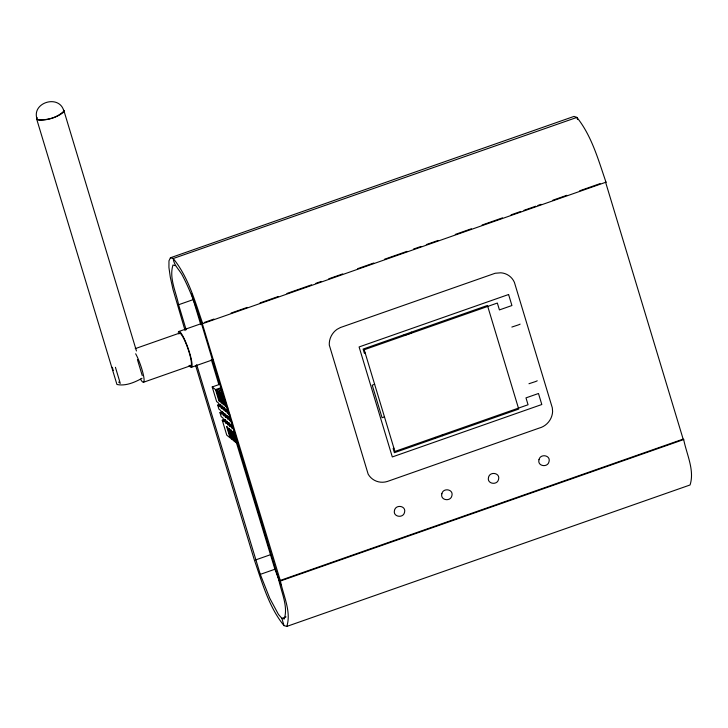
<?xml version="1.0" encoding="UTF-8"?>
<svg xmlns="http://www.w3.org/2000/svg" width="728" height="728" viewBox="0 0 728 728"><rect width="100%" height="100%" fill="white"/><g stroke="black" fill="none" stroke-linecap="round" stroke-linejoin="round"><path stroke-width="1.09" d="M195.623 365.456L254.463 560.342C262.271 582.755 268.778 606.906 283.993 625.616L286.796 626.417C291.555 611.657 283.256 595.586 280.426 580.99L202.175 323.196L202.721 323.623L605.996 182.182C598.334 159.923 591.809 136.081 576.904 117.408L574.001 116.416L170.425 257.776L168.969 260.833L168.932 267.476L170.316 277.259L173.027 289.517L185.103 330.621M142.015 378.305C134.598 382.428 125.498 386.322 116.944 384.484L36.536 118.637L37.083 117.554M63.591 110.11L63.982 110.929C57.567 117.709 46.101 120.884 36.928 119.465L36.536 118.637M63.4 112.367C56.502 117.736 47.284 120.384 38.593 120.184M186.159 329.784L178.597 304.741L193.211 299.618L191.537 293.575M204.322 322.44L213.977 319.055M231.131 313.04L247.22 307.398M260.096 302.884L278.324 296.487M286.905 293.475L311.575 284.821M315.861 283.319L321.23 281.436M328.738 278.806L342.679 273.919M357.694 268.65L373.783 263.008M384.502 259.241L407.034 251.342M413.468 249.085L420.975 246.455M426.335 244.572L438.129 240.431M455.291 234.416L471.38 228.774M482.109 225.016L502.484 217.863M511.065 214.851L520.72 211.466M523.933 210.337L535.735 206.206M537.874 205.451L541.095 204.322M552.898 200.182L566.839 195.295M579.706 190.782L600.081 183.629M178.824 331.504L201.911 323.414M135.226 348.639L179.397 333.151M143.507 382.246L190.827 365.647M191.409 367.285L213.441 359.559M365.165 352.944L364.364 353.226L363.108 349.076L487.451 305.469L518.727 409.081L394.394 452.689L393.138 448.539L393.939 448.257M374.638 384.32L372.226 385.158L382.064 417.726L384.466 416.889M255.528 559.959L270.543 554.69M283.993 625.616L281.873 618.345L278.469 614.441L269.688 598.107L260.296 574.365L274.911 569.241L235.945 441.15M279.88 580.562L683.146 439.111L683.701 439.548C686.531 454.145 694.831 470.215 690.062 484.975L286.796 626.417M280.426 580.99L683.701 439.548M286.04 616.88L281.873 618.345L284.284 618.991C288.361 606.06 281.172 592.046 278.66 579.279L201.092 322.34C196.187 306.643 190.518 291.118 182.946 276.485C180.034 270.124 173.919 265.847 173.2 258.522L170.425 257.776M219.774 404.395L217.699 405.123L219.619 406.67L218.546 403.103L216.626 401.556L212.212 386.95L220.457 384.066M212.212 386.95L215.506 389.607L220.666 387.806M215.506 389.607L218.928 400.946L219.738 401.601L216.316 390.263L221.476 388.461M216.316 390.263L217.526 391.245L221.658 389.799M217.526 391.245L220.948 402.575L221.758 403.23L218.336 391.901L222.468 390.454M218.336 391.901L219.547 392.874L222.65 391.791M219.547 392.874L222.968 404.213L223.778 404.859L220.357 393.529L222.422 392.811M220.357 393.529L221.576 394.503L223.633 393.784M224.324 419.464L222.249 420.183L224.169 421.74L223.096 418.172L221.166 416.625L219.974 412.658L222.049 411.93M511.857 327.054L518.063 325.007A4.741 1.183 -16.8 0 0 520.12 324.115M528.965 383.729L535.18 381.681A4.741 1.183 -16.8 0 0 537.228 380.789M175.393 265.675L172.973 265.028C168.896 277.959 176.094 291.974 178.597 304.741M605.996 182.182L605.45 181.754L683.146 439.111M118.628 382.054L120.266 383.338L115.424 367.294M227.009 407.471L227.819 408.126M229.884 414.969L229.074 414.314L228.001 410.747M219.974 412.658L221.894 414.205L220.821 410.637L218.901 409.091L217.699 405.123M231.349 421.849L232.159 422.504M234.434 430.039L233.624 429.384L232.551 425.816M63.545 110.492L63.928 111.293C59.569 93.575 30.512 102.63 37.31 119.692M280.817 584.748L274.911 569.241M202.721 323.623C194.904 301.265 188.434 277.141 173.2 258.522L576.904 117.408L577.495 119.41M260.296 574.365L196.678 364.619M411.256 332.095L411.493 332.896L404.45 335.371L404.204 334.571M442.296 434.907L442.542 435.708M435.244 437.382L435.49 438.183M226.699 406.442L223.596 396.141L222.377 395.158L225.798 406.497L224.988 405.842L221.576 394.503M230.276 418.281L231.076 420.957M234.716 433.014L238.138 444.344L236.928 443.37L233.506 432.032L232.696 431.386L236.118 442.715L234.907 441.732L231.486 430.403L230.676 429.748L234.097 441.086L232.887 440.103L229.466 428.774L228.656 428.119L232.077 439.448L230.867 438.474L227.445 427.136L226.636 426.481L230.057 437.819L226.763 435.153L222.249 420.183M193.211 299.618L200.773 324.661M211.293 359.496L218.846 384.539M63.982 110.929L136.454 350.969M137.419 359.587L142.269 375.63M112.285 367.294L113.25 370.497M178.897 333.97A17.226 2.894 70.7 0 1 187.815 348.357A17.226 2.894 70.7 0 1 189.935 365.365M178.269 332.414A18.964 3.185 70.7 0 1 188.889 350.596A18.964 3.185 70.7 0 1 189.071 365.465M135.663 353.772A17.226 2.894 70.7 0 1 143.643 376.212A17.226 2.894 70.7 0 1 140.431 379.106M394.494 510.364C392.592 516.953 403.285 518.664 404.541 512.348C406.442 505.76 395.75 504.049 394.494 510.364M441.851 493.757C439.949 500.345 450.641 502.056 451.897 495.741C453.79 489.152 443.097 487.442 441.851 493.757M488.515 477.386C486.613 483.974 497.315 485.685 498.562 479.37C500.464 472.79 489.771 471.071 488.515 477.386M538.984 459.686C537.082 466.275 547.775 467.986 549.03 461.67C550.932 455.082 540.24 453.371 538.984 459.686M340.476 327.509L337.028 329.338A17.536 16.717 -52 0 0 329.284 345.026L368.159 474.155A17.572 16.753 -52 0 0 387.278 481.49L539.102 428.119A17.499 16.689 -52 0 0 552.607 411.629L552.325 407.871L514.396 282.346A17.363 16.553 -52 0 0 500.864 272.8L495.176 273.255L340.476 327.509M508.599 294.512L359.095 346.947L392.31 456.947L541.805 404.513L538.483 393.502L525.98 397.879L528.055 404.75L394.904 451.451L364.2 349.749L497.351 303.048L499.426 309.919L511.921 305.533L508.599 294.512M220.73 404.868L219.92 404.213L220.994 407.78L221.803 408.435L220.73 404.868M222.75 406.506L221.94 405.851L223.014 409.418L223.824 410.064L222.75 406.506M224.77 408.135L223.96 407.48L225.034 411.047L225.844 411.702L224.77 408.135M226.79 409.764L225.98 409.118L227.054 412.676L227.864 413.331L226.79 409.764M223.005 412.403L222.195 411.748L223.268 415.315L224.078 415.97L223.005 412.403M225.025 414.032L224.215 413.386L225.289 416.953L226.099 417.599L225.025 414.032M227.045 415.67L226.235 415.015L227.309 418.582L228.119 419.237L227.045 415.67M229.065 417.299L228.255 416.644L229.329 420.211L230.139 420.866L229.065 417.299M225.271 419.938L224.47 419.283L225.543 422.85L226.353 423.505L225.271 419.938M227.291 421.567L226.49 420.921L227.564 424.488L228.374 425.134L227.291 421.567M229.311 423.205L228.51 422.549L229.584 426.117L230.394 426.772L229.311 423.205M231.34 424.834L230.53 424.178L231.604 427.746L232.414 428.401L231.34 424.834"/></g></svg>
